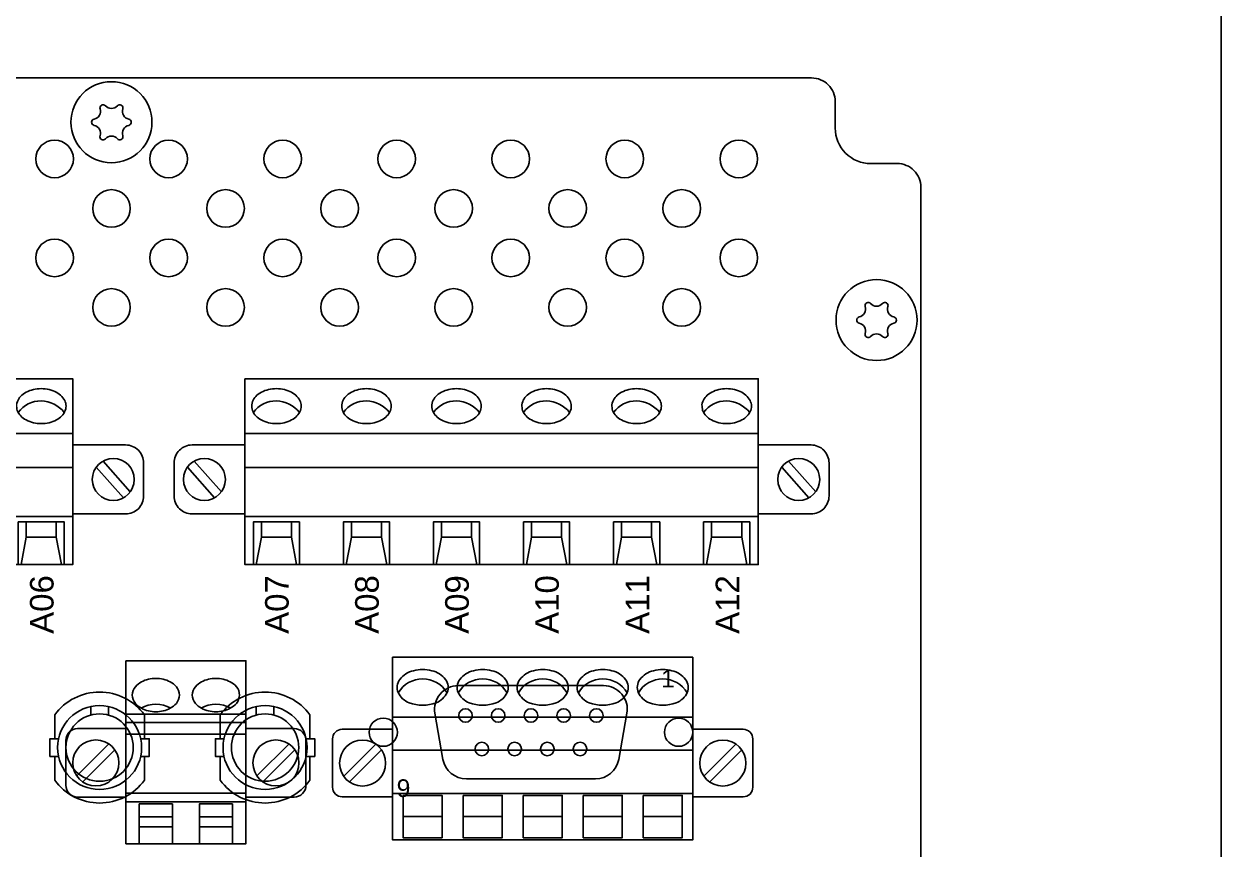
# Model space of a CAD drawing. Extents: x 0 to 24, y 0 to 18.
# Drawn here: x 20.012 to 24, y 6.282 to 9.032 of the extents above; entities that cross this region are included whole.
import ezdxf

# ---------------------------------------------------------------- set-up
doc = ezdxf.new("R2010")
doc.units = 0
doc.header["$MEASUREMENT"] = 0
doc.layers.get('0').update_dxf_attribs({"linetype": 'CONTINUOUS'})
for name, color, linetype in [('1_01__0-__NONE__EIA-232', 7, 'CONTINUOUS'), ('1_02__1-__NONE__EIA-485', 7, 'CONTINUOUS'), ('1_03__2-___1__10-100BASE-T', 7, 'CONTINUOUS'), ('1_04__3-___1__10-100BASE-T', 7, 'CONTINUOUS'), ('1_05__4-___1__100BASE-FX_M', 7, 'CONTINUOUS'), ('1_06__6-___2__10-100BASE-T', 7, 'CONTINUOUS'), ('1_07__8-___2__100BASE-FX_M', 7, 'CONTINUOUS'), ('5_00_____DWG', 7, 'CONTINUOUS')]:
    doc.layers.add(name, color=color, linetype=linetype)
doc.styles.add('ARIAL', font='arial.ttf')

msp = doc.modelspace()

# ---------------------------------------------------------------- linework, layer by layer
msp.add_lwpolyline([(0, 0), (24, 0), (24, 18), (0, 18)], close=True)
at = {"layer": '1_01__0-__NONE__EIA-232'}
msp.add_lwpolyline([(20.3512, 6.9093), (20.7512, 6.9093), (20.7512, 6.2995), (20.3512, 6.2995)], close=True, dxfattribs=at)
for points in [[(20.3724, 6.795, -0.174657), (20.383, 6.8228, -0.086265), (20.4032, 6.8392, -0.118212), (20.4512, 6.8507, -0.118137), (20.4991, 6.8392, -0.086343), (20.5194, 6.8228, -0.174657), (20.5299, 6.795, -0.172094), (20.5194, 6.7672, -0.086265), (20.4991, 6.7508, -0.118137), (20.4512, 6.7393, -0.118212), (20.4032, 6.7508, -0.086265), (20.383, 6.7672, -0.174657)], [(20.5724, 6.795, -0.174657), (20.583, 6.8228, -0.086265), (20.6032, 6.8392, -0.118212), (20.6512, 6.8507, -0.118137), (20.6991, 6.8392, -0.086343), (20.7194, 6.8228, -0.174657), (20.7299, 6.795, -0.172094), (20.7194, 6.7672, -0.086265), (20.6991, 6.7508, -0.118137), (20.6512, 6.7393, -0.118212), (20.6032, 6.7508, -0.086265), (20.583, 6.7672, -0.174657)], [(21.4587, 6.8266), (21.9429, 6.8266, -0.46318), (22.0208, 6.7341), (21.9934, 6.5807, -0.363045), (21.9158, 6.5156), (21.4857, 6.5156, -0.360245), (21.4078, 6.5806), (21.3807, 6.7341, -0.463312)]]:
    msp.add_lwpolyline(points, format="xyb", close=True, dxfattribs=at)
for points in [[(20.5007, 6.7517, 0.253367), (20.4017, 6.7517)], [(20.7007, 6.7517, 0.253367), (20.6017, 6.7517)], [(20.3512, 6.6833), (20.1906, 6.6833, 0.414214), (20.1512, 6.6439), (20.1512, 6.4943, 0.414214), (20.1906, 6.4549), (20.3512, 6.4549)], [(20.7512, 6.6833), (20.9118, 6.6833, -0.414214), (20.9512, 6.6439), (20.9512, 6.4943, -0.414214), (20.9118, 6.4549), (20.7512, 6.4549)]]:
    msp.add_lwpolyline(points, format="xyb", dxfattribs=at)
for points in [[(20.3512, 6.731), (20.7512, 6.731)], [(20.3512, 6.7031), (20.7512, 6.7031)], [(20.3512, 6.6649), (20.7512, 6.6649)], [(20.188, 6.5252), (20.2948, 6.632)], [(20.788, 6.5252), (20.8948, 6.632)], [(20.3143, 6.6125), (20.2075, 6.5057)], [(20.9143, 6.6125), (20.8075, 6.5057)], [(20.3512, 6.4679), (20.7512, 6.4679)], [(20.3512, 6.4387), (20.7512, 6.4387)], [(20.3961, 6.2995), (20.3961, 6.4319), (20.5063, 6.4319), (20.5063, 6.2995)], [(20.5961, 6.2995), (20.5961, 6.4319), (20.7063, 6.4319), (20.7063, 6.2995)], [(20.3961, 6.3886), (20.5063, 6.3886)], [(20.5961, 6.3886), (20.7063, 6.3886)], [(20.5063, 6.3552), (20.3961, 6.3552)], [(20.7063, 6.3552), (20.5961, 6.3552)]]:
    msp.add_lwpolyline(points, dxfattribs=at)
for centre, radius in [((21.4827, 6.727), 0.0225), ((21.5917, 6.727), 0.0225), ((21.7008, 6.727), 0.0225), ((21.8098, 6.727), 0.0225), ((21.9189, 6.727), 0.0225), ((21.2089, 6.6712), 0.047), ((22.1929, 6.6712), 0.047), ((20.2512, 6.5688), 0.0768), ((20.8512, 6.5688), 0.0768), ((21.5372, 6.6152), 0.0225), ((21.6463, 6.6152), 0.0225), ((21.7553, 6.6152), 0.0225), ((21.8644, 6.6152), 0.0225)]:
    msp.add_circle(centre, radius, dxfattribs=at)
at = {"layer": '1_02__1-__NONE__EIA-485'}
for points in [[(20.3512, 6.9093), (20.7512, 6.9093), (20.7512, 6.2995), (20.3512, 6.2995)], [(21.24, 6.9213), (22.24, 6.9213), (22.24, 6.3123), (21.24, 6.3123)], [(21.275, 6.4602), (21.405, 6.4602), (21.405, 6.3194), (21.275, 6.3194)], [(21.475, 6.4602), (21.605, 6.4602), (21.605, 6.3194), (21.475, 6.3194)], [(21.675, 6.4602), (21.805, 6.4602), (21.805, 6.3194), (21.675, 6.3194)], [(21.875, 6.4602), (22.005, 6.4602), (22.005, 6.3194), (21.875, 6.3194)], [(22.075, 6.4602), (22.205, 6.4602), (22.205, 6.3194), (22.075, 6.3194)]]:
    msp.add_lwpolyline(points, close=True, dxfattribs=at)
for points in [[(21.3847, 6.7692, 0.194747), (21.4218, 6.8038, 0.262202), (21.4161, 6.8471, 0.171582), (21.3707, 6.8763, 0.13218), (21.3093, 6.8763, 0.171584), (21.2639, 6.8471, 0.262202), (21.2582, 6.8038, 0.194747), (21.2953, 6.7692, 0.178318)], [(21.5847, 6.7692, 0.194747), (21.6218, 6.8038, 0.262202), (21.6161, 6.8471, 0.171582), (21.5707, 6.8763, 0.13218), (21.5093, 6.8763, 0.171584), (21.4639, 6.8471, 0.262202), (21.4582, 6.8038, 0.194747), (21.4953, 6.7692, 0.178318)], [(21.7847, 6.7692, 0.194747), (21.8218, 6.8038, 0.262202), (21.8161, 6.8471, 0.171582), (21.7707, 6.8763, 0.13218), (21.7093, 6.8763, 0.171584), (21.6639, 6.8471, 0.262202), (21.6582, 6.8038, 0.194747), (21.6953, 6.7692, 0.178318)], [(21.9847, 6.7692, 0.194747), (22.0218, 6.8038, 0.262202), (22.0161, 6.8471, 0.171582), (21.9707, 6.8763, 0.13218), (21.9093, 6.8763, 0.171584), (21.8639, 6.8471, 0.262202), (21.8582, 6.8038, 0.194747), (21.8953, 6.7692, 0.178318)], [(22.1847, 6.7692, 0.194747), (22.2218, 6.8038, 0.262202), (22.2161, 6.8471, 0.171582), (22.1707, 6.8763, 0.13218), (22.1093, 6.8763, 0.171584), (22.0639, 6.8471, 0.262202), (22.0582, 6.8038, 0.194747), (22.0953, 6.7692, 0.178318)], [(20.3724, 6.795, -0.174657), (20.383, 6.8228, -0.086265), (20.4032, 6.8392, -0.118212), (20.4512, 6.8507, -0.118137), (20.4991, 6.8392, -0.086343), (20.5194, 6.8228, -0.174657), (20.5299, 6.795, -0.172094), (20.5194, 6.7672, -0.086265), (20.4991, 6.7508, -0.118137), (20.4512, 6.7393, -0.118212), (20.4032, 6.7508, -0.086265), (20.383, 6.7672, -0.174657)], [(20.5724, 6.795, -0.174657), (20.583, 6.8228, -0.086265), (20.6032, 6.8392, -0.118212), (20.6512, 6.8507, -0.118137), (20.6991, 6.8392, -0.086343), (20.7194, 6.8228, -0.174657), (20.7299, 6.795, -0.172094), (20.7194, 6.7672, -0.086265), (20.6991, 6.7508, -0.118137), (20.6512, 6.7393, -0.118212), (20.6032, 6.7508, -0.086265), (20.583, 6.7672, -0.174657)]]:
    msp.add_lwpolyline(points, format="xyb", close=True, dxfattribs=at)
for points in [[(21.2588, 6.8027, -0.567711), (21.4212, 6.8027)], [(21.4588, 6.8027, -0.567711), (21.6212, 6.8027)], [(21.6588, 6.8027, -0.567711), (21.8212, 6.8027)], [(21.8588, 6.8027, -0.567711), (22.0212, 6.8027)], [(22.0588, 6.8027, -0.567711), (22.2212, 6.8027)], [(20.5007, 6.7517, 0.253367), (20.4017, 6.7517)], [(20.7007, 6.7517, 0.253367), (20.6017, 6.7517)], [(20.3512, 6.6833), (20.1906, 6.6833, 0.414214), (20.1512, 6.6439), (20.1512, 6.4943, 0.414214), (20.1906, 6.4549), (20.3512, 6.4549)], [(20.7512, 6.6833), (20.9118, 6.6833, -0.414214), (20.9512, 6.6439), (20.9512, 6.4943, -0.414214), (20.9118, 6.4549), (20.7512, 6.4549)], [(21.24, 6.6808), (21.072, 6.6808, 0.414214), (21.04, 6.6488), (21.04, 6.4878, 0.415154), (21.072, 6.4558), (21.24, 6.4558)], [(22.24, 6.6808), (22.408, 6.6808, -0.414214), (22.44, 6.6488), (22.44, 6.4878, -0.415154), (22.408, 6.4558), (22.24, 6.4558)]]:
    msp.add_lwpolyline(points, format="xyb", dxfattribs=at)
for points in [[(20.3512, 6.731), (20.7512, 6.731)], [(20.3512, 6.7031), (20.7512, 6.7031)], [(22.24, 6.7213), (21.24, 6.7213)], [(20.3512, 6.6649), (20.7512, 6.6649)], [(20.188, 6.5252), (20.2948, 6.632)], [(20.788, 6.5252), (20.8948, 6.632)], [(21.0769, 6.5246), (21.1837, 6.6314)], [(22.2769, 6.5246), (22.3837, 6.6314)], [(20.3143, 6.6125), (20.2075, 6.5057)], [(20.9143, 6.6125), (20.8075, 6.5057)], [(21.2031, 6.612), (21.0963, 6.5052)], [(22.24, 6.6113), (21.24, 6.6113)], [(22.4031, 6.612), (22.2963, 6.5052)], [(20.3512, 6.4679), (20.7512, 6.4679)], [(22.24, 6.4673), (21.24, 6.4673)], [(20.3512, 6.4387), (20.7512, 6.4387)], [(20.3961, 6.2995), (20.3961, 6.4319), (20.5063, 6.4319), (20.5063, 6.2995)], [(20.5961, 6.2995), (20.5961, 6.4319), (20.7063, 6.4319), (20.7063, 6.2995)], [(20.3961, 6.3886), (20.5063, 6.3886)], [(20.5961, 6.3886), (20.7063, 6.3886)], [(21.405, 6.3901), (21.275, 6.3901)], [(21.605, 6.3901), (21.475, 6.3901)], [(21.805, 6.3901), (21.675, 6.3901)], [(22.005, 6.3901), (21.875, 6.3901)], [(22.205, 6.3901), (22.075, 6.3901)], [(20.5063, 6.3552), (20.3961, 6.3552)], [(20.7063, 6.3552), (20.5961, 6.3552)]]:
    msp.add_lwpolyline(points, dxfattribs=at)
for centre in [(20.2512, 6.5688), (20.8512, 6.5688), (21.14, 6.5683), (22.34, 6.5683)]:
    msp.add_circle(centre, 0.0768, dxfattribs=at)
at = {"layer": '1_03__2-___1__10-100BASE-T'}
msp.add_lwpolyline([(20.3512, 6.9093), (20.7512, 6.9093), (20.7512, 6.2995), (20.3512, 6.2995)], close=True, dxfattribs=at)
for points in [[(20.3724, 6.795, -0.174657), (20.383, 6.8228, -0.086265), (20.4032, 6.8392, -0.118212), (20.4512, 6.8507, -0.118137), (20.4991, 6.8392, -0.086343), (20.5194, 6.8228, -0.174657), (20.5299, 6.795, -0.172094), (20.5194, 6.7672, -0.086265), (20.4991, 6.7508, -0.118137), (20.4512, 6.7393, -0.118212), (20.4032, 6.7508, -0.086265), (20.383, 6.7672, -0.174657)], [(20.5724, 6.795, -0.174657), (20.583, 6.8228, -0.086265), (20.6032, 6.8392, -0.118212), (20.6512, 6.8507, -0.118137), (20.6991, 6.8392, -0.086343), (20.7194, 6.8228, -0.174657), (20.7299, 6.795, -0.172094), (20.7194, 6.7672, -0.086265), (20.6991, 6.7508, -0.118137), (20.6512, 6.7393, -0.118212), (20.6032, 6.7508, -0.086265), (20.583, 6.7672, -0.174657)], [(21.4587, 6.8266), (21.9429, 6.8266, -0.46318), (22.0208, 6.7341), (21.9934, 6.5807, -0.363045), (21.9158, 6.5156), (21.4857, 6.5156, -0.360245), (21.4078, 6.5806), (21.3807, 6.7341, -0.463312)]]:
    msp.add_lwpolyline(points, format="xyb", close=True, dxfattribs=at)
for points in [[(20.5007, 6.7517, 0.253367), (20.4017, 6.7517)], [(20.7007, 6.7517, 0.253367), (20.6017, 6.7517)], [(20.3512, 6.6833), (20.1906, 6.6833, 0.414214), (20.1512, 6.6439), (20.1512, 6.4943, 0.414214), (20.1906, 6.4549), (20.3512, 6.4549)], [(20.7512, 6.6833), (20.9118, 6.6833, -0.414214), (20.9512, 6.6439), (20.9512, 6.4943, -0.414214), (20.9118, 6.4549), (20.7512, 6.4549)]]:
    msp.add_lwpolyline(points, format="xyb", dxfattribs=at)
for points in [[(20.3512, 6.731), (20.7512, 6.731)], [(20.3512, 6.7031), (20.7512, 6.7031)], [(20.3512, 6.6649), (20.7512, 6.6649)], [(20.188, 6.5252), (20.2948, 6.632)], [(20.788, 6.5252), (20.8948, 6.632)], [(20.3143, 6.6125), (20.2075, 6.5057)], [(20.9143, 6.6125), (20.8075, 6.5057)], [(20.3512, 6.4679), (20.7512, 6.4679)], [(20.3512, 6.4387), (20.7512, 6.4387)], [(20.3961, 6.2995), (20.3961, 6.4319), (20.5063, 6.4319), (20.5063, 6.2995)], [(20.5961, 6.2995), (20.5961, 6.4319), (20.7063, 6.4319), (20.7063, 6.2995)], [(20.3961, 6.3886), (20.5063, 6.3886)], [(20.5961, 6.3886), (20.7063, 6.3886)], [(20.5063, 6.3552), (20.3961, 6.3552)], [(20.7063, 6.3552), (20.5961, 6.3552)]]:
    msp.add_lwpolyline(points, dxfattribs=at)
for centre, radius in [((21.4827, 6.727), 0.0225), ((21.5917, 6.727), 0.0225), ((21.7008, 6.727), 0.0225), ((21.8098, 6.727), 0.0225), ((21.9189, 6.727), 0.0225), ((21.2089, 6.6712), 0.047), ((22.1929, 6.6712), 0.047), ((20.2512, 6.5688), 0.0768), ((20.8512, 6.5688), 0.0768), ((21.5372, 6.6152), 0.0225), ((21.6463, 6.6152), 0.0225), ((21.7553, 6.6152), 0.0225), ((21.8644, 6.6152), 0.0225)]:
    msp.add_circle(centre, radius, dxfattribs=at)
at = {"layer": '1_04__3-___1__10-100BASE-T'}
for points in [[(20.3512, 6.9093), (20.7512, 6.9093), (20.7512, 6.2995), (20.3512, 6.2995)], [(21.24, 6.9213), (22.24, 6.9213), (22.24, 6.3123), (21.24, 6.3123)], [(21.275, 6.4602), (21.405, 6.4602), (21.405, 6.3194), (21.275, 6.3194)], [(21.475, 6.4602), (21.605, 6.4602), (21.605, 6.3194), (21.475, 6.3194)], [(21.675, 6.4602), (21.805, 6.4602), (21.805, 6.3194), (21.675, 6.3194)], [(21.875, 6.4602), (22.005, 6.4602), (22.005, 6.3194), (21.875, 6.3194)], [(22.075, 6.4602), (22.205, 6.4602), (22.205, 6.3194), (22.075, 6.3194)]]:
    msp.add_lwpolyline(points, close=True, dxfattribs=at)
for points in [[(21.3847, 6.7692, 0.194747), (21.4218, 6.8038, 0.262202), (21.4161, 6.8471, 0.171582), (21.3707, 6.8763, 0.13218), (21.3093, 6.8763, 0.171584), (21.2639, 6.8471, 0.262202), (21.2582, 6.8038, 0.194747), (21.2953, 6.7692, 0.178318)], [(21.5847, 6.7692, 0.194747), (21.6218, 6.8038, 0.262202), (21.6161, 6.8471, 0.171582), (21.5707, 6.8763, 0.13218), (21.5093, 6.8763, 0.171584), (21.4639, 6.8471, 0.262202), (21.4582, 6.8038, 0.194747), (21.4953, 6.7692, 0.178318)], [(21.7847, 6.7692, 0.194747), (21.8218, 6.8038, 0.262202), (21.8161, 6.8471, 0.171582), (21.7707, 6.8763, 0.13218), (21.7093, 6.8763, 0.171584), (21.6639, 6.8471, 0.262202), (21.6582, 6.8038, 0.194747), (21.6953, 6.7692, 0.178318)], [(21.9847, 6.7692, 0.194747), (22.0218, 6.8038, 0.262202), (22.0161, 6.8471, 0.171582), (21.9707, 6.8763, 0.13218), (21.9093, 6.8763, 0.171584), (21.8639, 6.8471, 0.262202), (21.8582, 6.8038, 0.194747), (21.8953, 6.7692, 0.178318)], [(22.1847, 6.7692, 0.194747), (22.2218, 6.8038, 0.262202), (22.2161, 6.8471, 0.171582), (22.1707, 6.8763, 0.13218), (22.1093, 6.8763, 0.171584), (22.0639, 6.8471, 0.262202), (22.0582, 6.8038, 0.194747), (22.0953, 6.7692, 0.178318)], [(20.3724, 6.795, -0.174657), (20.383, 6.8228, -0.086265), (20.4032, 6.8392, -0.118212), (20.4512, 6.8507, -0.118137), (20.4991, 6.8392, -0.086343), (20.5194, 6.8228, -0.174657), (20.5299, 6.795, -0.172094), (20.5194, 6.7672, -0.086265), (20.4991, 6.7508, -0.118137), (20.4512, 6.7393, -0.118212), (20.4032, 6.7508, -0.086265), (20.383, 6.7672, -0.174657)], [(20.5724, 6.795, -0.174657), (20.583, 6.8228, -0.086265), (20.6032, 6.8392, -0.118212), (20.6512, 6.8507, -0.118137), (20.6991, 6.8392, -0.086343), (20.7194, 6.8228, -0.174657), (20.7299, 6.795, -0.172094), (20.7194, 6.7672, -0.086265), (20.6991, 6.7508, -0.118137), (20.6512, 6.7393, -0.118212), (20.6032, 6.7508, -0.086265), (20.583, 6.7672, -0.174657)]]:
    msp.add_lwpolyline(points, format="xyb", close=True, dxfattribs=at)
for points in [[(21.2588, 6.8027, -0.567711), (21.4212, 6.8027)], [(21.4588, 6.8027, -0.567711), (21.6212, 6.8027)], [(21.6588, 6.8027, -0.567711), (21.8212, 6.8027)], [(21.8588, 6.8027, -0.567711), (22.0212, 6.8027)], [(22.0588, 6.8027, -0.567711), (22.2212, 6.8027)], [(20.5007, 6.7517, 0.253367), (20.4017, 6.7517)], [(20.7007, 6.7517, 0.253367), (20.6017, 6.7517)], [(20.3512, 6.6833), (20.1906, 6.6833, 0.414214), (20.1512, 6.6439), (20.1512, 6.4943, 0.414214), (20.1906, 6.4549), (20.3512, 6.4549)], [(20.7512, 6.6833), (20.9118, 6.6833, -0.414214), (20.9512, 6.6439), (20.9512, 6.4943, -0.414214), (20.9118, 6.4549), (20.7512, 6.4549)], [(21.24, 6.6808), (21.072, 6.6808, 0.414214), (21.04, 6.6488), (21.04, 6.4878, 0.415154), (21.072, 6.4558), (21.24, 6.4558)], [(22.24, 6.6808), (22.408, 6.6808, -0.414214), (22.44, 6.6488), (22.44, 6.4878, -0.415154), (22.408, 6.4558), (22.24, 6.4558)]]:
    msp.add_lwpolyline(points, format="xyb", dxfattribs=at)
for points in [[(20.3512, 6.731), (20.7512, 6.731)], [(20.3512, 6.7031), (20.7512, 6.7031)], [(22.24, 6.7213), (21.24, 6.7213)], [(20.3512, 6.6649), (20.7512, 6.6649)], [(20.188, 6.5252), (20.2948, 6.632)], [(20.788, 6.5252), (20.8948, 6.632)], [(21.0769, 6.5246), (21.1837, 6.6314)], [(22.2769, 6.5246), (22.3837, 6.6314)], [(20.3143, 6.6125), (20.2075, 6.5057)], [(20.9143, 6.6125), (20.8075, 6.5057)], [(21.2031, 6.612), (21.0963, 6.5052)], [(22.24, 6.6113), (21.24, 6.6113)], [(22.4031, 6.612), (22.2963, 6.5052)], [(20.3512, 6.4679), (20.7512, 6.4679)], [(22.24, 6.4673), (21.24, 6.4673)], [(20.3512, 6.4387), (20.7512, 6.4387)], [(20.3961, 6.2995), (20.3961, 6.4319), (20.5063, 6.4319), (20.5063, 6.2995)], [(20.5961, 6.2995), (20.5961, 6.4319), (20.7063, 6.4319), (20.7063, 6.2995)], [(20.3961, 6.3886), (20.5063, 6.3886)], [(20.5961, 6.3886), (20.7063, 6.3886)], [(21.405, 6.3901), (21.275, 6.3901)], [(21.605, 6.3901), (21.475, 6.3901)], [(21.805, 6.3901), (21.675, 6.3901)], [(22.005, 6.3901), (21.875, 6.3901)], [(22.205, 6.3901), (22.075, 6.3901)], [(20.5063, 6.3552), (20.3961, 6.3552)], [(20.7063, 6.3552), (20.5961, 6.3552)]]:
    msp.add_lwpolyline(points, dxfattribs=at)
for centre in [(20.2512, 6.5688), (20.8512, 6.5688), (21.14, 6.5683), (22.34, 6.5683)]:
    msp.add_circle(centre, 0.0768, dxfattribs=at)
at = {"layer": '1_05__4-___1__100BASE-FX_M'}
msp.add_lwpolyline([(21.4587, 6.8266), (21.9429, 6.8266, -0.46318), (22.0208, 6.7341), (21.9934, 6.5807, -0.363045), (21.9158, 6.5156), (21.4857, 6.5156, -0.360245), (21.4078, 6.5806), (21.3807, 6.7341, -0.463312)], format="xyb", close=True, dxfattribs=at)
for points in [[(20.1142, 6.6495), (20.1142, 6.7288, -0.509168), (20.4134, 6.7288), (20.4134, 6.6495)], [(20.6654, 6.6495), (20.6654, 6.7288, -0.509168), (20.9646, 6.7288), (20.9646, 6.6495)], [(20.1142, 6.5905), (20.1142, 6.5112, 0.509168), (20.4134, 6.5112), (20.4134, 6.5905)], [(20.6654, 6.5905), (20.6654, 6.5112, 0.509168), (20.9646, 6.5112), (20.9646, 6.5905)]]:
    msp.add_lwpolyline(points, format="xyb", dxfattribs=at)
for points in [[(20.2343, 6.7566), (20.2343, 6.7282)], [(20.2933, 6.7566), (20.2933, 6.7282)], [(20.7854, 6.7566), (20.7854, 6.7282)], [(20.8445, 6.7566), (20.8445, 6.7282)], [(20.1271, 6.6495), (20.0984, 6.6495), (20.0984, 6.5905), (20.1271, 6.5905)], [(20.4004, 6.6495), (20.4291, 6.6495), (20.4291, 6.5905), (20.4005, 6.5905)], [(20.6783, 6.6495), (20.6496, 6.6495), (20.6496, 6.5905), (20.6783, 6.5905)], [(20.9516, 6.6495), (20.9803, 6.6495), (20.9803, 6.5905), (20.9516, 6.5905)]]:
    msp.add_lwpolyline(points, dxfattribs=at)
for centre, radius in [((20.2638, 6.62), 0.1398), ((20.815, 6.62), 0.1398), ((21.4827, 6.727), 0.0225), ((21.5917, 6.727), 0.0225), ((21.7008, 6.727), 0.0225), ((21.8098, 6.727), 0.0225), ((21.9189, 6.727), 0.0225), ((20.2638, 6.62), 0.1122), ((20.815, 6.62), 0.1122), ((21.2089, 6.6712), 0.047), ((22.1929, 6.6712), 0.047), ((21.5372, 6.6152), 0.0225), ((21.6463, 6.6152), 0.0225), ((21.7553, 6.6152), 0.0225), ((21.8644, 6.6152), 0.0225)]:
    msp.add_circle(centre, radius, dxfattribs=at)
at = {"layer": '1_06__6-___2__10-100BASE-T'}
msp.add_lwpolyline([(21.4587, 6.8266), (21.9429, 6.8266, -0.46318), (22.0208, 6.7341), (21.9934, 6.5807, -0.363045), (21.9158, 6.5156), (21.4857, 6.5156, -0.360245), (21.4078, 6.5806), (21.3807, 6.7341, -0.463312)], format="xyb", close=True, dxfattribs=at)
for points in [[(20.1142, 6.6495), (20.1142, 6.7288, -0.509168), (20.4134, 6.7288), (20.4134, 6.6495)], [(20.6654, 6.6495), (20.6654, 6.7288, -0.509168), (20.9646, 6.7288), (20.9646, 6.6495)], [(20.1142, 6.5905), (20.1142, 6.5112, 0.509168), (20.4134, 6.5112), (20.4134, 6.5905)], [(20.6654, 6.5905), (20.6654, 6.5112, 0.509168), (20.9646, 6.5112), (20.9646, 6.5905)]]:
    msp.add_lwpolyline(points, format="xyb", dxfattribs=at)
for points in [[(20.2343, 6.7566), (20.2343, 6.7282)], [(20.2933, 6.7566), (20.2933, 6.7282)], [(20.7854, 6.7566), (20.7854, 6.7282)], [(20.8445, 6.7566), (20.8445, 6.7282)], [(20.1271, 6.6495), (20.0984, 6.6495), (20.0984, 6.5905), (20.1271, 6.5905)], [(20.4004, 6.6495), (20.4291, 6.6495), (20.4291, 6.5905), (20.4005, 6.5905)], [(20.6783, 6.6495), (20.6496, 6.6495), (20.6496, 6.5905), (20.6783, 6.5905)], [(20.9516, 6.6495), (20.9803, 6.6495), (20.9803, 6.5905), (20.9516, 6.5905)]]:
    msp.add_lwpolyline(points, dxfattribs=at)
for centre, radius in [((20.2638, 6.62), 0.1398), ((20.815, 6.62), 0.1398), ((21.4827, 6.727), 0.0225), ((21.5917, 6.727), 0.0225), ((21.7008, 6.727), 0.0225), ((21.8098, 6.727), 0.0225), ((21.9189, 6.727), 0.0225), ((20.2638, 6.62), 0.1122), ((20.815, 6.62), 0.1122), ((21.2089, 6.6712), 0.047), ((22.1929, 6.6712), 0.047), ((21.5372, 6.6152), 0.0225), ((21.6463, 6.6152), 0.0225), ((21.7553, 6.6152), 0.0225), ((21.8644, 6.6152), 0.0225)]:
    msp.add_circle(centre, radius, dxfattribs=at)
at = {"layer": '1_07__8-___2__100BASE-FX_M'}
msp.add_lwpolyline([(21.4587, 6.8266), (21.9429, 6.8266, -0.46318), (22.0208, 6.7341), (21.9934, 6.5807, -0.363045), (21.9158, 6.5156), (21.4857, 6.5156, -0.360245), (21.4078, 6.5806), (21.3807, 6.7341, -0.463312)], format="xyb", close=True, dxfattribs=at)
for points in [[(20.1142, 6.6495), (20.1142, 6.7288, -0.509168), (20.4134, 6.7288), (20.4134, 6.6495)], [(20.6654, 6.6495), (20.6654, 6.7288, -0.509168), (20.9646, 6.7288), (20.9646, 6.6495)], [(20.1142, 6.5905), (20.1142, 6.5112, 0.509168), (20.4134, 6.5112), (20.4134, 6.5905)], [(20.6654, 6.5905), (20.6654, 6.5112, 0.509168), (20.9646, 6.5112), (20.9646, 6.5905)]]:
    msp.add_lwpolyline(points, format="xyb", dxfattribs=at)
for points in [[(20.2343, 6.7566), (20.2343, 6.7282)], [(20.2933, 6.7566), (20.2933, 6.7282)], [(20.7854, 6.7566), (20.7854, 6.7282)], [(20.8445, 6.7566), (20.8445, 6.7282)], [(20.1271, 6.6495), (20.0984, 6.6495), (20.0984, 6.5905), (20.1271, 6.5905)], [(20.4004, 6.6495), (20.4291, 6.6495), (20.4291, 6.5905), (20.4005, 6.5905)], [(20.6783, 6.6495), (20.6496, 6.6495), (20.6496, 6.5905), (20.6783, 6.5905)], [(20.9516, 6.6495), (20.9803, 6.6495), (20.9803, 6.5905), (20.9516, 6.5905)]]:
    msp.add_lwpolyline(points, dxfattribs=at)
for centre, radius in [((20.2638, 6.62), 0.1398), ((20.815, 6.62), 0.1398), ((21.4827, 6.727), 0.0225), ((21.5917, 6.727), 0.0225), ((21.7008, 6.727), 0.0225), ((21.8098, 6.727), 0.0225), ((21.9189, 6.727), 0.0225), ((20.2638, 6.62), 0.1122), ((20.815, 6.62), 0.1122), ((21.2089, 6.6712), 0.047), ((22.1929, 6.6712), 0.047), ((21.5372, 6.6152), 0.0225), ((21.6463, 6.6152), 0.0225), ((21.7553, 6.6152), 0.0225), ((21.8644, 6.6152), 0.0225)]:
    msp.add_circle(centre, radius, dxfattribs=at)
at = {"layer": '5_00_____DWG'}
for points in [[(17.9705, 1.5688), (22.6358, 1.5688, 0.414214), (22.7146, 1.6476), (22.7146, 1.7361, -0.414214), (22.8327, 1.8543), (22.9213, 1.8543, 0.414214), (23, 1.933), (23, 8.4881, 0.414214), (22.9213, 8.5669), (22.8327, 8.5669, -0.414214), (22.7146, 8.685), (22.7146, 8.7735, 0.414214), (22.6358, 8.8523), (17.9705, 8.8523, 0.414214), (17.8917, 8.7735), (17.8917, 8.685, -0.414214), (17.7736, 8.5669), (17.685, 8.5669, 0.414214), (17.6063, 8.4881), (17.6063, 1.933, 0.414214), (17.685, 1.8543), (17.7736, 1.8543, -0.414214), (17.8917, 1.7361), (17.8917, 1.6476, 0.414214)], [(20.3431, 8.6815, -0.214133), (20.3607, 8.6942, 0.812603), (20.3607, 8.7149, -0.213359), (20.3431, 8.7276, -0.215316), (20.3408, 8.7493, 0.812603), (20.3229, 8.7596, -0.447788), (20.2833, 8.7596, 0.812603), (20.2654, 8.7493, -0.215316), (20.2631, 8.7276, -0.213359), (20.2455, 8.7149, 0.812603), (20.2455, 8.6942, -0.214133), (20.2631, 8.6815, -0.213673), (20.2653, 8.6598, 0.812603), (20.2832, 8.6495, -0.214133), (20.3031, 8.6584, -0.214133), (20.323, 8.6495, 0.812603), (20.3409, 8.6598, -0.213673)], [(22.8923, 8.022, -0.214133), (22.9099, 8.0348, 0.812603), (22.9099, 8.0555, -0.213359), (22.8923, 8.0682, -0.215316), (22.89, 8.0898, 0.812603), (22.8721, 8.1002, -0.447788), (22.8325, 8.1002, 0.812603), (22.8146, 8.0898, -0.215316), (22.8123, 8.0682, -0.213359), (22.7947, 8.0555, 0.812603), (22.7947, 8.0348, -0.214133), (22.8123, 8.022, -0.213673), (22.8146, 8.0004, 0.812603), (22.8324, 7.9901, -0.214133), (22.8523, 7.9989, -0.214133), (22.8722, 7.9901, 0.812603), (22.8901, 8.0004, -0.213673)], [(19.9872, 7.763, -0.203751), (20.0087, 7.7977, -0.133265), (20.0558, 7.8157, -0.119641), (20.1087, 7.8095, -0.162293), (20.145, 7.7816, -0.234436), (20.1494, 7.7439, -0.182264), (20.1201, 7.7122, -0.124648), (20.0694, 7.6999, -0.124648), (20.0188, 7.7122, -0.184228), (19.9895, 7.7439, -0.072555)], [(20.7707, 7.763, -0.203751), (20.7922, 7.7977, -0.133265), (20.8393, 7.8157, -0.119641), (20.8922, 7.8095, -0.162293), (20.9284, 7.7816, -0.234436), (20.9329, 7.7439, -0.182264), (20.9036, 7.7122, -0.124648), (20.8529, 7.6999, -0.124648), (20.8022, 7.7122, -0.184228), (20.7729, 7.7439, -0.072555)], [(21.0707, 7.763, -0.203751), (21.0922, 7.7977, -0.133265), (21.1393, 7.8157, -0.119641), (21.1922, 7.8095, -0.162293), (21.2284, 7.7816, -0.234436), (21.2329, 7.7439, -0.182264), (21.2036, 7.7122, -0.124648), (21.1529, 7.6999, -0.124648), (21.1022, 7.7122, -0.184228), (21.0729, 7.7439, -0.072555)], [(21.3707, 7.763, -0.203751), (21.3922, 7.7977, -0.133265), (21.4393, 7.8157, -0.119641), (21.4922, 7.8095, -0.162293), (21.5284, 7.7816, -0.234436), (21.5329, 7.7439, -0.182264), (21.5036, 7.7122, -0.124648), (21.4529, 7.6999, -0.124648), (21.4022, 7.7122, -0.184228), (21.3729, 7.7439, -0.072555)], [(21.6707, 7.763, -0.203751), (21.6922, 7.7977, -0.133265), (21.7393, 7.8157, -0.119641), (21.7922, 7.8095, -0.162293), (21.8284, 7.7816, -0.234436), (21.8329, 7.7439, -0.182264), (21.8036, 7.7122, -0.124648), (21.7529, 7.6999, -0.124648), (21.7022, 7.7122, -0.184228), (21.6729, 7.7439, -0.072555)], [(21.9707, 7.763, -0.203751), (21.9922, 7.7977, -0.133265), (22.0393, 7.8157, -0.119641), (22.0922, 7.8095, -0.162293), (22.1284, 7.7816, -0.234436), (22.1329, 7.7439, -0.182264), (22.1036, 7.7122, -0.124648), (22.0529, 7.6999, -0.124648), (22.0022, 7.7122, -0.184228), (21.9729, 7.7439, -0.072555)], [(22.2707, 7.763, -0.203751), (22.2922, 7.7977, -0.133265), (22.3393, 7.8157, -0.119641), (22.3922, 7.8095, -0.162293), (22.4284, 7.7816, -0.234436), (22.4329, 7.7439, -0.182264), (22.4036, 7.7122, -0.124648), (22.3529, 7.6999, -0.124648), (22.3022, 7.7122, -0.184228), (22.2729, 7.7439, -0.072555)]]:
    msp.add_lwpolyline(points, format="xyb", close=True, dxfattribs=at)
for points in [[(18.4644, 7.8497), (20.1744, 7.8497), (20.1744, 7.2297), (18.4644, 7.2297)], [(20.7479, 7.8497), (22.4579, 7.8497), (22.4579, 7.2297), (20.7479, 7.2297)]]:
    msp.add_lwpolyline(points, close=True, dxfattribs=at)
for points in [[(19.9927, 7.7371, -0.246683), (20.0692, 7.7757, -0.217208), (20.1462, 7.7372)], [(20.7761, 7.7371, -0.246683), (20.8527, 7.7757, -0.217208), (20.9297, 7.7372)], [(21.0761, 7.7371, -0.246683), (21.1527, 7.7757, -0.217208), (21.2297, 7.7372)], [(21.3761, 7.7371, -0.246683), (21.4527, 7.7757, -0.217208), (21.5297, 7.7372)], [(21.6761, 7.7371, -0.246683), (21.7527, 7.7757, -0.217208), (21.8297, 7.7372)], [(21.9761, 7.7371, -0.246683), (22.0527, 7.7757, -0.217208), (22.1297, 7.7372)], [(22.2761, 7.7371, -0.246683), (22.3527, 7.7757, -0.217208), (22.4297, 7.7372)], [(20.1744, 7.6287), (20.3504, 7.6287, -0.414214), (20.4104, 7.5687), (20.4104, 7.4587, -0.414214), (20.3504, 7.3987), (20.1744, 7.3987)], [(20.7479, 7.6287), (20.5719, 7.6287, 0.414214), (20.5119, 7.5687), (20.5119, 7.4587, 0.414214), (20.5719, 7.3987), (20.7479, 7.3987)], [(22.4579, 7.6287), (22.6339, 7.6287, -0.414214), (22.6939, 7.5687), (22.6939, 7.4587, -0.414214), (22.6339, 7.3987), (22.4579, 7.3987)]]:
    msp.add_lwpolyline(points, format="xyb", dxfattribs=at)
for points in [[(20.1744, 7.6667), (18.4644, 7.6667)], [(22.4579, 7.6667), (20.7479, 7.6667)], [(20.1744, 7.5537), (18.4644, 7.5537)], [(20.3436, 7.4526), (20.2528, 7.5549)], [(20.2752, 7.5748), (20.366, 7.4725)], [(20.6471, 7.4526), (20.5563, 7.5549)], [(20.5787, 7.5748), (20.6695, 7.4725)], [(22.4579, 7.5537), (20.7479, 7.5537)], [(22.6271, 7.4526), (22.5363, 7.5549)], [(22.5587, 7.5748), (22.6495, 7.4725)], [(20.1744, 7.3897), (18.4644, 7.3897)], [(22.4579, 7.3897), (20.7479, 7.3897)], [(19.9926, 7.2297), (19.9926, 7.372), (20.1462, 7.372), (20.1462, 7.2297)], [(20.0021, 7.2297), (20.0194, 7.3216), (20.0194, 7.372)], [(20.1367, 7.2297), (20.1194, 7.3216), (20.1194, 7.372)], [(20.7761, 7.2297), (20.7761, 7.372), (20.9297, 7.372), (20.9297, 7.2297)], [(20.7856, 7.2297), (20.8029, 7.3216), (20.8029, 7.372)], [(20.9202, 7.2297), (20.9029, 7.3216), (20.9029, 7.372)], [(21.0761, 7.2297), (21.0761, 7.372), (21.2297, 7.372), (21.2297, 7.2297)], [(21.0856, 7.2297), (21.1029, 7.3216), (21.1029, 7.372)], [(21.2202, 7.2297), (21.2029, 7.3216), (21.2029, 7.372)], [(21.3761, 7.2297), (21.3761, 7.372), (21.5297, 7.372), (21.5297, 7.2297)], [(21.3856, 7.2297), (21.4029, 7.3216), (21.4029, 7.372)], [(21.5202, 7.2297), (21.5029, 7.3216), (21.5029, 7.372)], [(21.6761, 7.2297), (21.6761, 7.372), (21.8297, 7.372), (21.8297, 7.2297)], [(21.6856, 7.2297), (21.7029, 7.3216), (21.7029, 7.372)], [(21.8202, 7.2297), (21.8029, 7.3216), (21.8029, 7.372)], [(21.9761, 7.2297), (21.9761, 7.372), (22.1297, 7.372), (22.1297, 7.2297)], [(21.9856, 7.2297), (22.0029, 7.3216), (22.0029, 7.372)], [(22.1202, 7.2297), (22.1029, 7.3216), (22.1029, 7.372)], [(22.2761, 7.2297), (22.2761, 7.372), (22.4297, 7.372), (22.4297, 7.2297)], [(22.2856, 7.2297), (22.3029, 7.3216), (22.3029, 7.372)], [(22.4202, 7.2297), (22.4029, 7.3216), (22.4029, 7.372)], [(20.0194, 7.3216), (20.1194, 7.3216)], [(20.8029, 7.3216), (20.9029, 7.3216)], [(21.1029, 7.3216), (21.2029, 7.3216)], [(21.4029, 7.3216), (21.5029, 7.3216)], [(21.7029, 7.3216), (21.8029, 7.3216)], [(22.0029, 7.3216), (22.1029, 7.3216)], [(22.3029, 7.3216), (22.4029, 7.3216)]]:
    msp.add_lwpolyline(points, dxfattribs=at)
for centre, radius in [((20.3031, 8.7046), 0.135), ((20.1138, 8.5822), 0.0626), ((20.4937, 8.5822), 0.0626), ((20.8736, 8.5822), 0.0626), ((21.2535, 8.5822), 0.0626), ((21.6335, 8.5822), 0.0626), ((22.0134, 8.5822), 0.0626), ((22.3933, 8.5822), 0.0626), ((20.3035, 8.4172), 0.0626), ((20.6835, 8.4172), 0.0626), ((21.0634, 8.4172), 0.0626), ((21.4433, 8.4172), 0.0626), ((21.8232, 8.4172), 0.0626), ((22.2031, 8.4172), 0.0626), ((20.1138, 8.2523), 0.0626), ((20.4937, 8.2523), 0.0626), ((20.8736, 8.2523), 0.0626), ((21.2535, 8.2523), 0.0626), ((21.6335, 8.2523), 0.0626), ((22.0134, 8.2523), 0.0626), ((22.3933, 8.2523), 0.0626), ((22.8524, 8.0452), 0.135), ((20.3035, 8.0873), 0.0626), ((20.6835, 8.0873), 0.0626), ((21.0634, 8.0873), 0.0626), ((21.4433, 8.0873), 0.0626), ((21.8232, 8.0873), 0.0626), ((22.2031, 8.0873), 0.0626), ((20.3094, 7.5137), 0.07), ((20.6129, 7.5137), 0.07), ((22.5929, 7.5137), 0.07)]:
    msp.add_circle(centre, radius, dxfattribs=at)

# ---------------------------------------------------------------- texts
at = {"layer": '1_01__0-__NONE__EIA-232', "style": 'ARIAL'}
for s, p in [('1', (22.1341, 6.8203)), ('9', (21.2533, 6.4551))]:
    msp.add_text(s, height=0.059, dxfattribs=at).set_placement(p)
at = {"layer": '1_03__2-___1__10-100BASE-T', "style": 'ARIAL'}
for s, p in [('1', (22.1341, 6.8203)), ('9', (21.2533, 6.4551))]:
    msp.add_text(s, height=0.059, dxfattribs=at).set_placement(p)
at = {"layer": '1_05__4-___1__100BASE-FX_M', "style": 'ARIAL'}
for s, p in [('1', (22.1341, 6.8203)), ('9', (21.2533, 6.4551))]:
    msp.add_text(s, height=0.059, dxfattribs=at).set_placement(p)
at = {"layer": '1_06__6-___2__10-100BASE-T', "style": 'ARIAL'}
for s, p in [('1', (22.1341, 6.8203)), ('9', (21.2533, 6.4551))]:
    msp.add_text(s, height=0.059, dxfattribs=at).set_placement(p)
at = {"layer": '1_07__8-___2__100BASE-FX_M', "style": 'ARIAL'}
for s, p in [('1', (22.1341, 6.8203)), ('9', (21.2533, 6.4551))]:
    msp.add_text(s, height=0.059, dxfattribs=at).set_placement(p)
at = {"layer": '5_00_____DWG', "style": 'ARIAL'}
for s, p in [('A06', (20.1104, 6.9991)), ('A07', (20.8937, 6.9991)), ('A08', (21.1937, 6.9991)), ('A09', (21.4937, 6.9991)), ('A10', (21.7937, 6.9991)), ('A11', (22.0949, 6.9991)), ('A12', (22.3949, 6.9991))]:
    msp.add_text(s, height=0.07867, rotation=90, dxfattribs=at).set_placement(p)

doc.saveas('drawing.dxf')
